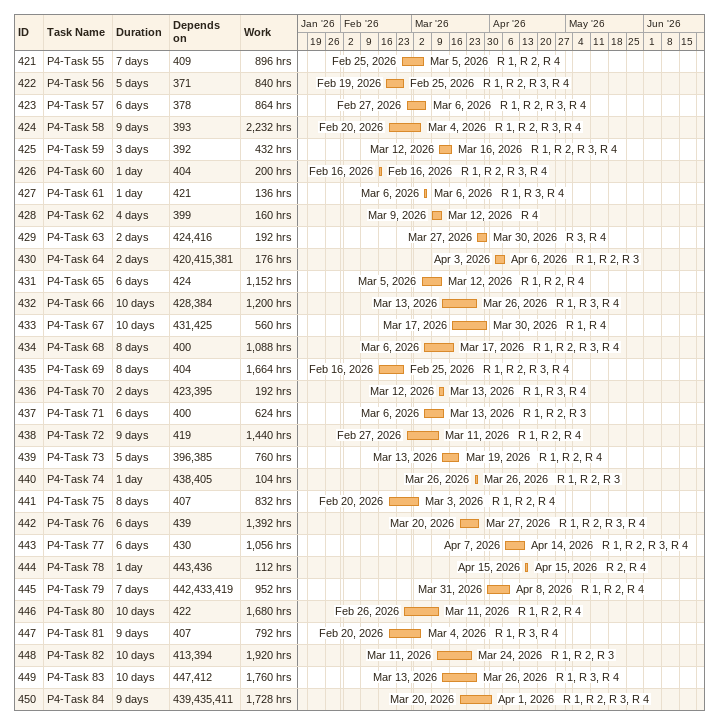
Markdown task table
| ID | Task | Duration | Start | Finish | Predecessors | Resources | Work (h) |
|---|---|---|---|---|---|---|---|
| 421 | P4-Task 55 | 7d | 2026-02-25 | 2026-03-05 | 409 | R 1, R 2, R 4 | 896 |
| 422 | P4-Task 56 | 5d | 2026-02-19 | 2026-02-25 | 371 | R 1, R 2, R 3, R 4 | 840 |
| 423 | P4-Task 57 | 6d | 2026-02-27 | 2026-03-06 | 378 | R 1, R 2, R 3, R 4 | 864 |
| 424 | P4-Task 58 | 9d | 2026-02-20 | 2026-03-04 | 393 | R 1, R 2, R 3, R 4 | 2232 |
| 425 | P4-Task 59 | 3d | 2026-03-12 | 2026-03-16 | 392 | R 1, R 2, R 3, R 4 | 432 |
| 426 | P4-Task 60 | 1d | 2026-02-16 | 2026-02-16 | 404 | R 1, R 2, R 3, R 4 | 200 |
| 427 | P4-Task 61 | 1d | 2026-03-06 | 2026-03-06 | 421 | R 1, R 3, R 4 | 136 |
| 428 | P4-Task 62 | 4d | 2026-03-09 | 2026-03-12 | 399 | R 4 | 160 |
| 429 | P4-Task 63 | 2d | 2026-03-27 | 2026-03-30 | 424, 416 | R 3, R 4 | 192 |
| 430 | P4-Task 64 | 2d | 2026-04-03 | 2026-04-06 | 420, 415, 381 | R 1, R 2, R 3 | 176 |
| 431 | P4-Task 65 | 6d | 2026-03-05 | 2026-03-12 | 424 | R 1, R 2, R 4 | 1152 |
| 432 | P4-Task 66 | 10d | 2026-03-13 | 2026-03-26 | 428, 384 | R 1, R 3, R 4 | 1200 |
| 433 | P4-Task 67 | 10d | 2026-03-17 | 2026-03-30 | 431, 425 | R 1, R 4 | 560 |
| 434 | P4-Task 68 | 8d | 2026-03-06 | 2026-03-17 | 400 | R 1, R 2, R 3, R 4 | 1088 |
| 435 | P4-Task 69 | 8d | 2026-02-16 | 2026-02-25 | 404 | R 1, R 2, R 3, R 4 | 1664 |
| 436 | P4-Task 70 | 2d | 2026-03-12 | 2026-03-13 | 423, 395 | R 1, R 3, R 4 | 192 |
| 437 | P4-Task 71 | 6d | 2026-03-06 | 2026-03-13 | 400 | R 1, R 2, R 3 | 624 |
| 438 | P4-Task 72 | 9d | 2026-02-27 | 2026-03-11 | 419 | R 1, R 2, R 4 | 1440 |
| 439 | P4-Task 73 | 5d | 2026-03-13 | 2026-03-19 | 396, 385 | R 1, R 2, R 4 | 760 |
| 440 | P4-Task 74 | 1d | 2026-03-26 | 2026-03-26 | 438, 405 | R 1, R 2, R 3 | 104 |
| 441 | P4-Task 75 | 8d | 2026-02-20 | 2026-03-03 | 407 | R 1, R 2, R 4 | 832 |
| 442 | P4-Task 76 | 6d | 2026-03-20 | 2026-03-27 | 439 | R 1, R 2, R 3, R 4 | 1392 |
| 443 | P4-Task 77 | 6d | 2026-04-07 | 2026-04-14 | 430 | R 1, R 2, R 3, R 4 | 1056 |
| 444 | P4-Task 78 | 1d | 2026-04-15 | 2026-04-15 | 443, 436 | R 2, R 4 | 112 |
| 445 | P4-Task 79 | 7d | 2026-03-31 | 2026-04-08 | 442, 433, 419 | R 1, R 2, R 4 | 952 |
| 446 | P4-Task 80 | 10d | 2026-02-26 | 2026-03-11 | 422 | R 1, R 2, R 4 | 1680 |
| 447 | P4-Task 81 | 9d | 2026-02-20 | 2026-03-04 | 407 | R 1, R 3, R 4 | 792 |
| 448 | P4-Task 82 | 10d | 2026-03-11 | 2026-03-24 | 413, 394 | R 1, R 2, R 3 | 1920 |
| 449 | P4-Task 83 | 10d | 2026-03-13 | 2026-03-26 | 447, 412 | R 1, R 3, R 4 | 1760 |
| 450 | P4-Task 84 | 9d | 2026-03-20 | 2026-04-01 | 439, 435, 411 | R 1, R 2, R 3, R 4 | 1728 |
